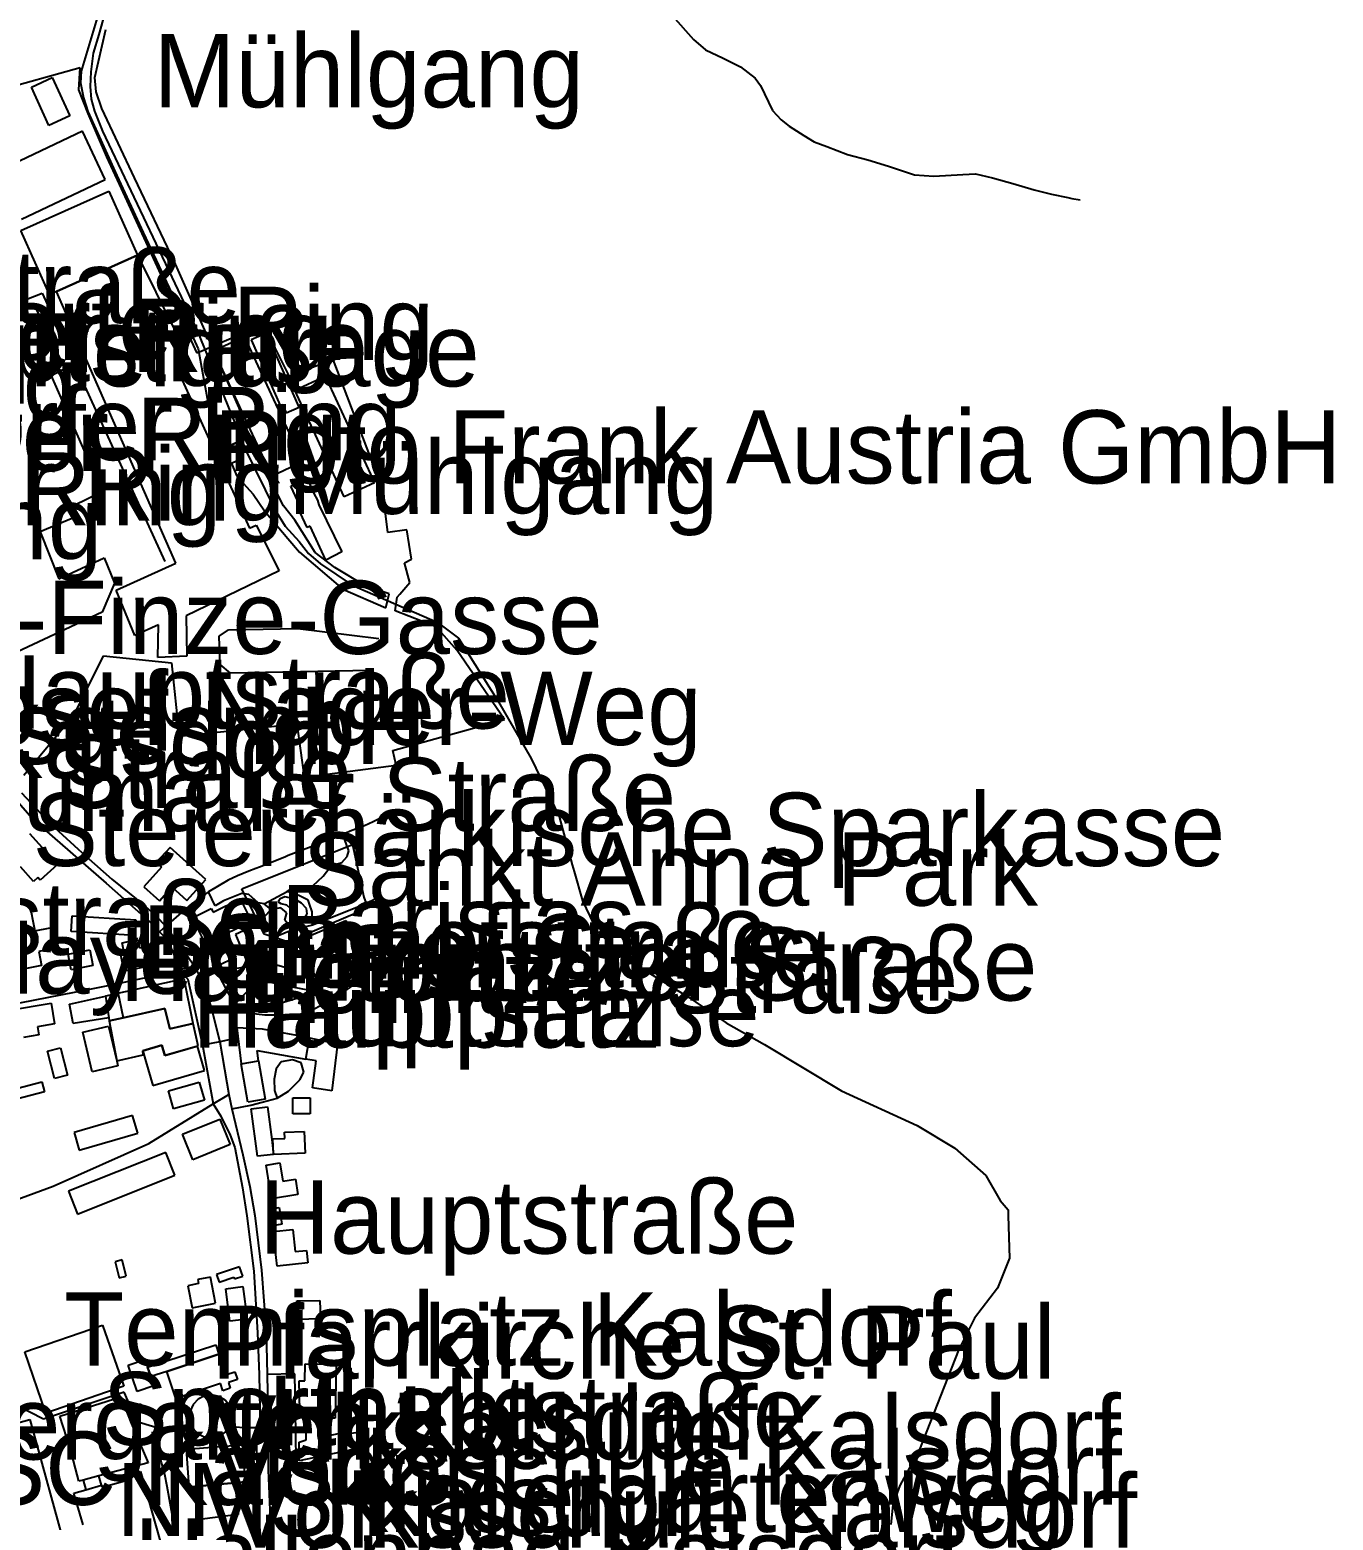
# Model space of a CAD drawing. Extents: x -3657 to 4700, y -7332 to 8131.
# Drawn here: x 2884 to 3656, y -3480 to -2597 of the extents above; entities that cross this region are included whole.
import ezdxf

# ---------------------------------------------------------------- set-up
doc = ezdxf.new("R2010")
doc.units = 0
for name, color, linetype in [('OSM_BUILDING_APARTMENTS', 9, 'CONTINUOUS'), ('OSM_BUILDING_CHURCH', 9, 'CONTINUOUS'), ('OSM_BUILDING_DETACHED', 9, 'CONTINUOUS'), ('OSM_BUILDING_INDUSTRIAL', 9, 'CONTINUOUS'), ('OSM_BUILDING_RETAIL', 9, 'CONTINUOUS'), ('OSM_BUILDING_SCHOOL', 9, 'CONTINUOUS'), ('OSM_BUILDING_SEMIDETACHED_HOUSE', 9, 'CONTINUOUS'), ('OSM_BUILDING_SHED', 9, 'CONTINUOUS'), ('OSM_BUILDING_YES', 9, 'CONTINUOUS'), ('OSM_HIGHWAY_CYCLEWAY', 8, 'CONTINUOUS'), ('OSM_HIGHWAY_FOOTWAY', 8, 'CONTINUOUS'), ('OSM_HIGHWAY_PEDESTRIAN', 8, 'CONTINUOUS'), ('OSM_HIGHWAY_PRIMARY', 8, 'CONTINUOUS'), ('OSM_HIGHWAY_RESIDENTIAL', 8, 'CONTINUOUS'), ('OSM_HIGHWAY_SECONDARY', 8, 'CONTINUOUS'), ('OSM_HIGHWAY_SERVICE', 8, 'CONTINUOUS'), ('OSM_HIGHWAY_STEPS', 8, 'CONTINUOUS'), ('OSM_HIGHWAY_TERTIARY', 8, 'CONTINUOUS'), ('OSM_HIGHWAY_TRACK', 8, 'CONTINUOUS'), ('OSM_LABELS', 8, 'CONTINUOUS'), ('OSM_LANDUSE_INDUSTRIAL', 3, 'CONTINUOUS'), ('OSM_LEISURE_PARK', 3, 'CONTINUOUS'), ('OSM_LEISURE_PITCH', 3, 'CONTINUOUS'), ('OSM_LEISURE_SWIMMING_POOL', 3, 'CONTINUOUS'), ('OSM_NATURAL_WATER', 4, 'CONTINUOUS'), ('OSM_WATERWAY_CANAL', 4, 'CONTINUOUS'), ('OSM_WATERWAY_STREAM', 4, 'CONTINUOUS')]:
    doc.layers.add(name, color=color, linetype=linetype)

msp = doc.modelspace()

# ---------------------------------------------------------------- linework, layer by layer
at = {"layer": 'OSM_BUILDING_APARTMENTS'}
for p, q in [((2907.103791, -3174.376754), (2928.325114, -3169.617611)), ((2928.325114, -3169.617611), (2930.418426, -3182.36055)), ((2909.121258, -3185.796473), (2907.103791, -3174.376754)), ((2930.418426, -3182.36055), (2909.121258, -3185.796473))]:
    msp.add_line(p, q, dxfattribs=at)
at = {"layer": 'OSM_BUILDING_CHURCH'}
for p, q in [((2964.631931, -3392.018584), (2995.48552, -3381.877606)), ((2995.48552, -3381.877606), (2999.459777, -3394.120168)), ((2969.956223, -3408.119609), (2964.631931, -3392.018584)), ((2999.459777, -3394.120168), (3005.026772, -3392.285452)), ((3005.026772, -3392.285452), (3006.513326, -3396.788846)), ((2996.60802, -3399.301851), (2969.956223, -3408.119609)), ((2997.988392, -3403.482781), (2996.60802, -3399.301851)), ((3006.513326, -3396.788846), (3001.173866, -3398.556845)), ((3001.173866, -3398.556845), (3002.326704, -3402.048366)), ((3002.326704, -3402.048366), (2997.988392, -3403.482781))]:
    msp.add_line(p, q, dxfattribs=at)
at = {"layer": 'OSM_BUILDING_DETACHED'}
for p, q in [((2938.154576, -3138.016013), (2947.513801, -3136.092341)), ((2947.513801, -3136.092341), (2948.51495, -3140.962678)), ((2937.062414, -3143.320011), (2939.155725, -3142.89747)), ((2939.428766, -3154.850925), (2937.062414, -3143.320011)), ((2939.155725, -3142.89747), (2938.154576, -3138.016013)), ((2948.51495, -3140.962678), (2950.797873, -3140.49566)), ((2950.797873, -3140.49566), (2953.164225, -3152.026574)), ((2953.164225, -3152.026574), (2939.428766, -3154.850925)), ((2974.074585, -3251.368121), (2996.069523, -3242.461407)), ((2996.069523, -3242.461407), (3002.197768, -3257.628395)), ((2980.210414, -3266.535109), (2974.074585, -3251.368121)), ((3002.197768, -3257.628395), (2980.210414, -3266.535109)), ((3027.780156, -3309.167244), (3039.316122, -3307.832905)), ((3030.146508, -3329.693827), (3027.780156, -3309.167244)), ((3039.316122, -3307.832905), (3040.840599, -3321.042862)), ((3040.840599, -3321.042862), (3047.461833, -3320.275617)), ((3047.461833, -3320.275617), (3048.311293, -3327.592243)), ((3048.311293, -3327.592243), (3030.146508, -3329.693827)), ((2990.616295, -3336.154253), (2983.054587, -3337.633145)), ((2983.054587, -3337.633145), (2983.51724, -3340.001597)), ((2993.627327, -3351.55475), (2990.616295, -3336.154253)), ((2983.51724, -3340.001597), (2977.10837, -3341.24698)), ((2977.10837, -3341.24698), (2979.656749, -3354.290145)), ((2999.626635, -3343.059457), (3009.83532, -3341.725118)), ((3002.144677, -3362.351777), (2999.626635, -3343.059457)), ((3009.83532, -3341.725118), (3012.360946, -3361.006319)), ((2979.656749, -3354.290145), (2993.627327, -3351.55475)), ((3041.682474, -3350.298247), (3055.410349, -3349.920184)), ((3041.985852, -3361.306545), (3041.682474, -3350.298247)), ((3055.410349, -3349.920184), (3055.706143, -3360.928482)), ((3012.360946, -3361.006319), (3002.144677, -3362.351777)), ((3055.706143, -3360.928482), (3041.985852, -3361.306545))]:
    msp.add_line(p, q, dxfattribs=at)
at = {"layer": 'OSM_BUILDING_INDUSTRIAL'}
for p, q in [((2908.10494, -3131.344317), (2908.681359, -3121.937226)), ((2908.681359, -3121.937226), (2946.292703, -3124.250081)), ((2946.292703, -3124.250081), (2945.716284, -3133.657172)), ((2945.716284, -3133.657172), (2908.10494, -3131.344317))]:
    msp.add_line(p, q, dxfattribs=at)
at = {"layer": 'OSM_BUILDING_RETAIL'}
for p, q in [((3023.50252, -3269.815359), (3031.746829, -3268.49214)), ((3031.746829, -3268.49214), (3033.483671, -3279.311406)), ((3026.695578, -3289.730371), (3023.50252, -3269.815359)), ((3033.483671, -3279.311406), (3040.946781, -3278.12162)), ((3040.946781, -3278.12162), (3042.410582, -3287.206246)), ((3025.724767, -3295.823853), (3031.223502, -3294.867576)), ((3042.410582, -3287.206246), (3026.695578, -3289.730371)), ((3031.223502, -3294.867576), (3032.960343, -3304.841761)), ((3027.461609, -3305.798038), (3025.724767, -3295.823853)), ((3032.960343, -3304.841761), (3027.461609, -3305.798038))]:
    msp.add_line(p, q, dxfattribs=at)
at = {"layer": 'OSM_BUILDING_SCHOOL'}
for p, q in [((2976.39543, -3438.064403), (3009.372668, -3435.50692)), ((3009.372668, -3435.50692), (3011.071588, -3457.490157)), ((2978.018505, -3460.525778), (2976.39543, -3438.064403)), ((2939.132972, -3454.232145), (2949.068616, -3451.385555)), ((2939.876249, -3456.822987), (2939.132972, -3454.232145)), ((2949.068616, -3451.385555), (2968.780631, -3520.437604)), ((2909.674924, -3464.20633), (2916.789148, -3462.160343)), ((2916.789148, -3462.160343), (2926.05736, -3459.547263)), ((2926.05736, -3459.547263), (2926.383492, -3460.670331)), ((2926.383492, -3460.670331), (2939.876249, -3456.822987)), ((2981.287408, -3460.347866), (2978.018505, -3460.525778)), ((3005.072279, -3458.190685), (2981.287408, -3460.347866)), ((2981.287408, -3460.347866), (3005.072279, -3458.190685)), ((2982.637442, -3480.029368), (2981.287408, -3460.347866)), ((3011.071588, -3457.490157), (3005.072279, -3458.190685)), ((3005.072279, -3458.190685), (3007.066992, -3476.826954)), ((2915.067476, -3483.087229), (2909.674924, -3464.20633)), ((3007.066992, -3476.826954), (2982.637442, -3480.029368))]:
    msp.add_line(p, q, dxfattribs=at)
at = {"layer": 'OSM_BUILDING_SEMIDETACHED_HOUSE'}
for p, q in [((2871.57059, -3177.96835), (2896.121491, -3173.754062)), ((2896.121491, -3173.754062), (2898.229971, -3186.018863)), ((2898.229971, -3186.018863), (2888.013702, -3187.775742)), ((2888.013702, -3187.775742), (2888.825239, -3192.501527)), ((2888.825239, -3192.501527), (2879.754224, -3194.069375))]:
    msp.add_line(p, q, dxfattribs=at)
at = {"layer": 'OSM_BUILDING_SHED'}
for p, q in [((2906.178487, -3144.698828), (2919.01898, -3142.130225)), ((2908.044264, -3154.016963), (2906.178487, -3144.698828)), ((2919.01898, -3142.130225), (2920.877173, -3151.44836)), ((2920.877173, -3151.44836), (2908.044264, -3154.016963)), ((3007.848192, -3329.994054), (2994.241668, -3334.664241)), ((3009.744307, -3335.520441), (3007.848192, -3329.994054)), ((2994.241668, -3334.664241), (2995.766145, -3339.112038)), ((2995.766145, -3339.112038), (3004.465522, -3336.120894)), ((3004.465522, -3336.120894), (3004.83716, -3337.199485)), ((3004.83716, -3337.199485), (3009.744307, -3335.520441))]:
    msp.add_line(p, q, dxfattribs=at)
at = {"layer": 'OSM_BUILDING_YES'}
for p, q in [((2884.433836, -2630.811474), (2896.8496, -2625.073816)), ((2894.870055, -2653.406283), (2884.433836, -2630.811474)), ((2896.8496, -2625.073816), (2907.285818, -2647.657506)), ((2907.285818, -2647.657506), (2894.870055, -2653.406283)), ((2914.65033, -2656.742131), (2865.116213, -2680.248739)), ((2928.234101, -2685.385944), (2914.65033, -2656.742131)), ((2878.692399, -2708.892552), (2928.234101, -2685.385944)), ((2878.161487, -2715.775518), (2930.410841, -2692.368986)), ((2930.410841, -2692.368986), (2947.377281, -2730.297575)), ((2895.135511, -2753.692988), (2878.161487, -2715.775518)), ((2899.291796, -2751.836033), (2947.377281, -2730.297575)), ((2947.377281, -2730.297575), (2899.291796, -2751.836033)), ((2947.377281, -2730.297575), (2980.149739, -2796.569752)), ((2899.291796, -2751.836033), (2895.135511, -2753.692988)), ((2970.130665, -2912.901884), (2899.291796, -2751.836033)), ((2810.561183, -2794.41257), (2886.056911, -2760.053338)), ((2886.056911, -2760.053338), (2904.305125, -2797.637223)), ((2997.336128, -2784.716372), (3009.084459, -2779.245582)), ((3009.084459, -2779.245582), (3010.662027, -2782.648147)), ((3010.662027, -2782.648147), (3012.118243, -2781.969858)), ((3012.118243, -2781.969858), (3045.072728, -2852.901101)), ((3023.790729, -2776.487948), (3014.69696, -2780.502085)), ((3014.69696, -2780.502085), (3031.898519, -2819.498145)), ((3043.146275, -2820.354346), (3023.790729, -2776.487948)), ((2994.120317, -2790.342836), (2998.913696, -2788.107818)), ((3015.508498, -2836.377535), (2994.120317, -2790.342836)), ((2998.913696, -2788.107818), (2997.336128, -2784.716372)), ((2904.305125, -2797.637223), (2896.075984, -2801.929347)), ((2980.149739, -2796.569752), (2971.920598, -2800.139109)), ((2971.920598, -2800.139109), (3013.77924, -2892.141791)), ((2896.075984, -2801.929347), (2926.48209, -2870.658931)), ((3040.529636, -2810.324564), (3058.482056, -2802.018303)), ((3058.482056, -2802.018303), (3087.750492, -2865.310455)), ((3069.798072, -2873.616716), (3040.529636, -2810.324564)), ((3031.898519, -2819.498145), (3033.218215, -2818.919932)), ((3033.218215, -2818.919932), (3035.364617, -2823.79027)), ((3035.364617, -2823.79027), (3043.146275, -2820.354346)), ((2996.04677, -2845.751268), (3014.42392, -2837.344931)), ((3017.116403, -2843.238262), (3007.051823, -2847.841732)), ((3014.42392, -2837.344931), (3017.116403, -2843.238262)), ((3018.686387, -2843.227143), (3015.508498, -2836.377535)), ((3027.074801, -2861.274079), (3018.686387, -2843.227143)), ((3000.33199, -2855.136119), (2996.04677, -2845.751268)), ((3008.64456, -2851.333253), (3003.100319, -2853.868497)), ((3007.051823, -2847.841732), (3008.64456, -2851.333253)), ((3045.072728, -2852.901101), (3027.074801, -2861.274079)), ((3003.100319, -2853.868497), (3000.33199, -2855.136119)), ((2926.48209, -2870.658931), (2909.31087, -2878.898475)), ((3038.20879, -2867.211888), (3047.86381, -2862.719613)), ((3045.118235, -2882.112009), (3038.20879, -2867.211888)), ((3047.86381, -2862.719613), (3051.921497, -2871.693044)), ((3087.750492, -2865.310455), (3069.798072, -2873.616716)), ((2909.31087, -2878.898475), (2911.813742, -2884.980838)), ((3051.921497, -2871.693044), (3053.938963, -2875.607105)), ((3053.938963, -2875.607105), (3054.697409, -2878.375859)), ((3054.697409, -2878.375859), (3068.440453, -2906.18571)), ((2911.813742, -2884.980838), (2889.629192, -2894.287853)), ((3043.639265, -2882.801417), (3045.118235, -2882.112009)), ((3047.841056, -2891.863804), (3043.639265, -2882.801417)), ((2889.629192, -2894.287853), (2900.725259, -2922.208899)), ((3013.77924, -2892.141791), (3017.715576, -2890.351553)), ((3017.715576, -2890.351553), (3031.314515, -2917.549832)), ((3049.593067, -2891.052081), (3047.841056, -2891.863804)), ((3058.876448, -2911.056048), (3049.593067, -2891.052081)), ((3068.440453, -2906.18571), (3058.876448, -2911.056048)), ((2900.725259, -2922.208899), (2927.559084, -2909.677231)), ((2927.559084, -2909.677231), (2933.641822, -2924.710785)), ((2934.711231, -2929.002909), (2970.130665, -2912.901884)), ((3031.314515, -2917.549832), (2976.213403, -2944.036463)), ((2933.641822, -2924.710785), (2926.48209, -2941.890401)), ((2945.807298, -2955.856484), (2934.711231, -2929.002909)), ((2926.48209, -2941.890401), (2855.643221, -2975.182162)), ((2959.755122, -2949.407178), (2945.807298, -2955.856484)), ((2959.398652, -2968.743976), (2959.755122, -2949.407178)), ((2976.213403, -2944.036463), (2976.569873, -2968.021209)), ((2976.569873, -2968.021209), (2959.398652, -2968.743976)), ((2883.303752, -3073.089295), (2899.989567, -3091.581011)), ((2966.596306, -3081.373317), (2958.473348, -3090.402345)), ((2987.794876, -3100.432128), (2966.596306, -3081.373317)), ((2899.989567, -3091.581011), (2889.712621, -3100.865788)), ((2958.473348, -3090.402345), (2961.499548, -3093.126621)), ((2885.71561, -3101.655272), (2877.911199, -3093.004306)), ((2888.309496, -3099.309059), (2885.71561, -3101.655272)), ((2889.712621, -3100.865788), (2888.309496, -3099.309059)), ((2961.499548, -3093.126621), (2951.04816, -3104.75761)), ((2976.592626, -3112.908198), (2987.794876, -3100.432128)), ((2951.04816, -3104.75761), (2960.286034, -3113.052752)), ((2960.286034, -3113.052752), (2967.650546, -3104.857686)), ((2967.650546, -3104.857686), (2976.592626, -3112.908198)), ((2883.174816, -3113.875594), (2886.474056, -3130.84394)), ((2979.990465, -3123.204849), (2991.063779, -3117.711819)), ((2991.063779, -3117.711819), (2992.133188, -3119.869001)), ((2992.133188, -3119.869001), (3008.250168, -3111.874086)), ((3008.250168, -3111.874086), (3014.871403, -3125.239716)), ((2994.294759, -3152.071051), (2979.990465, -3123.204849)), ((3014.871403, -3125.239716), (2999.00471, -3133.112317)), ((3042.835312, -3136.592718), (3070.821974, -3124.739339)), ((3070.821974, -3124.739339), (3073.673732, -3131.488871)), ((2886.474056, -3130.84394), (2895.666424, -3129.053702)), ((2895.666424, -3129.053702), (2898.063113, -3141.418578)), ((2999.00471, -3133.112317), (3005.61836, -3146.455708)), ((3068.872768, -3136.32585), (3046.695803, -3145.710702)), ((3073.673732, -3131.488871), (3067.864034, -3133.946278)), ((3067.864034, -3133.946278), (3068.872768, -3136.32585)), ((2898.063113, -3141.418578), (2888.878331, -3143.208816)), ((2888.878331, -3143.208816), (2890.486236, -3151.515077)), ((3026.339108, -3150.325291), (3029.388062, -3138.927811)), ((3029.388062, -3138.927811), (3041.257744, -3142.107986)), ((3041.257744, -3142.107986), (3038.20879, -3153.505466)), ((3046.695803, -3145.710702), (3042.835312, -3136.592718)), ((2890.486236, -3151.515077), (2881.63517, -3153.238598)), ((3005.61836, -3146.455708), (2994.294759, -3152.071051)), ((3038.20879, -3153.505466), (3026.339108, -3150.325291)), ((2974.946798, -3159.287602), (2928.325114, -3169.617611)), ((2980.384857, -3185.785353), (2974.946798, -3159.287602)), ((2928.325114, -3169.617611), (2930.418426, -3182.36055)), ((2938.753749, -3182.382788), (2963.608028, -3176.923118)), ((2963.608028, -3176.923118), (2966.46737, -3188.909931)), ((2914.915786, -3191.033754), (2930.160554, -3187.39768)), ((2930.160554, -3187.39768), (2935.014609, -3207.902024)), ((2930.418426, -3182.36055), (2930.448763, -3184.206385)), ((2930.448763, -3184.206385), (2938.753749, -3182.382788)), ((2966.46737, -3188.909931), (2980.384857, -3185.785353)), ((3021.431962, -3189.065604), (3006.17961, -3188.365076)), ((3006.17961, -3188.365076), (3008.690067, -3209.792338)), ((3049.251766, -3194.302885), (3021.431962, -3189.065604)), ((2920.49795, -3214.495883), (2914.915786, -3191.033754)), ((3047.075026, -3206.934628), (3049.251766, -3194.302885)), ((3047.075026, -3206.934628), (3049.251766, -3194.302885)), ((3049.251766, -3194.302885), (3065.945166, -3197.927839)), ((3065.945166, -3197.927839), (3062.463898, -3225.815527)), ((2894.02818, -3202.219963), (2901.62781, -3200.251813)), ((2898.237556, -3218.454423), (2894.02818, -3202.219963)), ((2901.62781, -3200.251813), (2905.837186, -3216.486272)), ((2961.787758, -3198.661726), (2950.456572, -3201.953096)), ((2950.456572, -3201.953096), (2952.299597, -3208.313445)), ((2963.570106, -3204.766327), (2961.787758, -3198.661726)), ((2982.87256, -3199.317776), (2963.570106, -3204.766327)), ((2987.059183, -3213.761997), (2982.87256, -3199.317776)), ((3018.936674, -3207.957622), (3018.329917, -3201.85302)), ((3018.329917, -3201.85302), (3047.075026, -3206.934628)), ((3053.172933, -3207.957622), (3047.075026, -3206.934628)), ((2935.750302, -3210.859809), (2920.49795, -3214.495883)), ((2935.014609, -3207.902024), (2935.750302, -3210.859809)), ((2952.299597, -3208.313445), (2956.448297, -3222.635352)), ((2956.448297, -3222.635352), (2987.059183, -3213.761997)), ((3008.690067, -3209.792338), (3018.936674, -3207.957622)), ((3008.690067, -3209.792338), (3018.967012, -3207.99098)), ((3012.626402, -3232.376028), (3008.690067, -3209.792338)), ((3018.967012, -3207.99098), (3022.903347, -3230.585789)), ((3050.996192, -3223.936333), (3053.172933, -3207.957622)), ((2865.685048, -3226.860759), (2890.637926, -3220.289139)), ((2890.637926, -3220.289139), (2892.230663, -3226.315904)), ((2905.837186, -3216.486272), (2898.237556, -3218.454423)), ((2965.708924, -3225.682093), (2983.972307, -3220.48929)), ((2983.972307, -3220.48929), (2987.028845, -3231.241839)), ((3062.463898, -3225.815527), (3050.996192, -3223.936333)), ((2892.230663, -3226.315904), (2867.2702, -3232.898644)), ((2968.757878, -3236.434642), (2965.708924, -3225.682093)), ((2987.028845, -3231.241839), (2968.757878, -3236.434642)), ((3022.903347, -3230.585789), (3012.626402, -3232.376028)), ((3039.452642, -3229.963098), (3049.61582, -3229.963098)), ((3039.452642, -3239.403547), (3039.452642, -3229.963098)), ((3049.61582, -3229.963098), (3049.61582, -3239.403547)), ((2944.411757, -3240.248628), (2909.72043, -3250.322889)), ((2947.491048, -3250.867744), (2944.411757, -3240.248628)), ((3014.719714, -3236.445762), (3024.405071, -3235.16702)), ((3018.398177, -3264.500242), (3014.719714, -3236.445762)), ((3024.405071, -3235.16702), (3026.938281, -3254.526057)), ((3049.61582, -3239.403547), (3039.452642, -3239.403547)), ((2909.72043, -3250.322889), (2912.807306, -3260.942004)), ((2912.807306, -3260.942004), (2947.491048, -3250.867744)), ((3034.469651, -3250.267291), (3046.119384, -3249.778034)), ((3034.628925, -3253.936724), (3034.469651, -3250.267291)), ((3046.119384, -3249.778034), (3046.65788, -3262.587689)), ((3026.938281, -3254.526057), (3027.977352, -3263.366054)), ((3027.598129, -3254.23695), (3034.628925, -3253.936724)), ((3027.977352, -3263.366054), (3027.598129, -3254.23695)), ((2964.025174, -3262.276343), (2906.35293, -3285.271454)), ((2969.402557, -3275.786527), (2964.025174, -3262.276343)), ((3027.977352, -3263.366054), (3018.398177, -3264.500242)), ((3046.65788, -3262.587689), (3027.977352, -3263.366054)), ((2911.730313, -3298.781638), (2969.402557, -3275.786527)), ((2906.35293, -3285.271454), (2911.730313, -3298.781638)), ((2953.30833, -3389.627893), (2993.680418, -3376.373458)), ((2995.48552, -3381.877606), (2964.631931, -3392.018584)), ((2993.680418, -3376.373458), (2995.48552, -3381.877606)), ((2941.779949, -3388.438107), (2951.69284, -3384.979945)), ((2947.18767, -3403.960919), (2941.779949, -3388.438107)), ((2951.69284, -3384.979945), (2953.30833, -3389.627893)), ((2953.30833, -3389.627893), (2955.189276, -3395.109803)), ((2955.189276, -3395.109803), (2953.30833, -3389.627893)), ((2964.631931, -3392.018584), (2955.189276, -3395.109803)), ((3046.58962, -3397.722883), (3046.748894, -3387.548548)), ((3046.748894, -3387.548548), (3065.042615, -3387.837654)), ((3065.042615, -3387.837654), (3064.54204, -3419.861793)), ((2957.070223, -3400.513876), (2947.18767, -3403.960919)), ((2955.189276, -3395.109803), (2957.070223, -3400.513876)), ((3043.502744, -3415.391757), (3043.222119, -3397.667286)), ((3043.222119, -3397.667286), (3046.58962, -3397.722883)), ((2901.339601, -3418.605291), (2937.441637, -3407.207811)), ((2937.441637, -3407.207811), (2943.622973, -3422.663905)), ((2907.33891, -3437.630743), (2901.339601, -3418.605291)), ((3047.393573, -3415.491833), (3043.502744, -3415.391757)), ((3047.355651, -3422.163528), (3047.393573, -3415.491833)), ((2943.622973, -3422.663905), (2953.710306, -3446.203871)), ((3047.310144, -3432.549134), (3047.332897, -3427.500885)), ((3047.332897, -3427.500885), (3047.355651, -3422.163528)), ((3058.2166, -3425.110194), (3058.13317, -3430.636582)), ((3058.13317, -3430.636582), (3071.982397, -3427.701036)), ((3058.300029, -3419.761718), (3058.2166, -3425.110194)), ((3064.54204, -3419.861793), (3058.300029, -3419.761718)), ((3071.982397, -3427.701036), (3072.5664, -3428.879702)), ((3072.5664, -3428.879702), (3081.993886, -3427.478646)), ((3081.993886, -3427.478646), (3083.654883, -3436.474315)), ((3043.115937, -3445.114161), (3043.199366, -3433.894593)), ((3083.654883, -3436.474315), (3043.115937, -3445.114161)), ((3043.199366, -3433.894593), (3047.310144, -3432.549134)), ((2912.61011, -3457.167691), (2907.33891, -3437.630743)), ((2924.472208, -3453.931919), (2915.21158, -3456.545)), ((2924.472208, -3453.931919), (2915.21158, -3456.545)), ((2953.710306, -3446.203871), (2924.472208, -3453.931919)), ((2926.05736, -3459.547263), (2924.472208, -3453.931919)), ((2915.21158, -3456.545), (2912.61011, -3457.167691)), ((2915.21158, -3456.545), (2916.789148, -3462.160343)), ((2916.789148, -3462.160343), (2926.05736, -3459.547263))]:
    msp.add_line(p, q, dxfattribs=at)
at = {"layer": 'OSM_HIGHWAY_CYCLEWAY'}
for p, q in [((2867.672177, -3044.312048), (2886.125171, -3065.416845)), ((2886.125171, -3065.416845), (2928.711922, -3102.611548)), ((2928.711922, -3102.611548), (2956.137334, -3126.874281)), ((2956.137334, -3126.874281), (2960.41497, -3131.377676)), ((2960.41497, -3131.377676), (2965.018738, -3136.236894)), ((2965.018738, -3136.236894), (2969.705935, -3146.84489)), ((2969.705935, -3146.84489), (2969.076425, -3149.991706))]:
    msp.add_line(p, q, dxfattribs=at)
at = {"layer": 'OSM_HIGHWAY_FOOTWAY'}
for p, q in [((3072.619492, -3083.363706), (3068.948612, -3073.745345)), ((3071.595589, -3086.721793), (3072.619492, -3083.363706)), ((3061.326229, -3093.337891), (3065.194304, -3091.4031)), ((3065.194304, -3091.4031), (3068.341855, -3090.380106)), ((3068.341855, -3090.380106), (3071.595589, -3086.721793)), ((3051.254064, -3104.123799), (3057.359555, -3098.530694)), ((3057.359555, -3098.530694), (3061.326229, -3093.337891)), ((2993.278441, -3116.132851), (2989.372444, -3107.804351)), ((3022.372435, -3114.809632), (3036.10031, -3107.581961)), ((3036.10031, -3107.581961), (3038.239128, -3106.058591)), ((3043.017339, -3109.928174), (3036.10031, -3107.581961)), ((3038.239128, -3106.058591), (3045.459536, -3106.358817)), ((3048.409891, -3112.774764), (3043.017339, -3109.928174)), ((3045.459536, -3106.358817), (3051.254064, -3104.123799)), ((2998.261432, -3113.074991), (2993.278441, -3116.132851)), ((3026.536304, -3118.267794), (3017.867265, -3127.263463)), ((3022.372435, -3114.809632), (3018.784985, -3114.331493)), ((3026.536304, -3118.267794), (3022.372435, -3114.809632)), ((3032.232235, -3117.25592), (3026.536304, -3118.267794)), ((3035.796932, -3120.10251), (3032.232235, -3117.25592)), ((3049.206259, -3114.998663), (3048.409891, -3112.774764)), ((3050.852088, -3119.591013), (3049.206259, -3114.998663)), ((3080.24946, -3115.9327), (3050.965854, -3127.574809)), ((3091.125577, -3110.739897), (3080.24946, -3115.9327)), ((2970.176172, -3122.826786), (2964.169279, -3128.041828)), ((3034.674431, -3124.583666), (3035.796932, -3120.10251)), ((3039.338875, -3130.310204), (3034.674431, -3124.583666)), ((3050.965854, -3127.574809), (3039.338875, -3130.310204)), ((3050.965854, -3127.574809), (3050.852088, -3119.591013)), ((2964.169279, -3128.041828), (2960.41497, -3131.377676)), ((3005.352904, -3132.956644), (3013.210406, -3151.993215)), ((3039.338875, -3130.310204), (3028.675123, -3134.646806)), ((3039.338875, -3130.310204), (3045.323015, -3145.96645)), ((2969.076425, -3149.991706), (2970.805682, -3154.472862)), ((3013.210406, -3151.993215), (2994.446448, -3155.206748)), ((3024.094108, -3150.12514), (3013.210406, -3151.993215)), ((3024.094108, -3150.12514), (3021.507807, -3160.399552)), ((3045.323015, -3145.96645), (3055.622714, -3162.078595)), ((2934.650555, -3162.434419), (2938.753749, -3182.382788)), ((2970.805682, -3154.472862), (2972.497017, -3158.764986)), ((2972.497017, -3158.764986), (2975.727998, -3158.120056)), ((2975.727998, -3158.120056), (2977.252474, -3159.454395)), ((2977.252474, -3159.454395), (2985.8305, -3198.617248)), ((3004.7689, -3174.543546), (2994.446448, -3155.206748)), ((3021.507807, -3160.399552), (3013.316588, -3165.748027)), ((3021.507807, -3160.399552), (3030.40438, -3162.234268)), ((3036.047219, -3163.624204), (3030.40438, -3162.234268)), ((3055.622714, -3162.078595), (3055.653052, -3165.180933)), ((3041.758318, -3170.940831), (3031.830258, -3173.887496)), ((3053.878288, -3166.848857), (3041.758318, -3170.940831)), ((3055.653052, -3165.180933), (3053.878288, -3166.848857)), ((3004.7689, -3174.543546), (3004.677887, -3178.546564)), ((3004.677887, -3178.546564), (3004.973681, -3185.340574)), ((3031.830258, -3173.887496), (3004.7689, -3174.543546)), ((3004.973681, -3185.340574), (3003.752582, -3190.222031)), ((2996.061939, -3196.60462), (2985.8305, -3198.617248)), ((3004.215235, -3194.803262), (2996.061939, -3196.60462)), ((3003.752582, -3190.222031), (3004.215235, -3194.803262)), ((2985.8305, -3198.617248), (2992.17111, -3233.376782)), ((2992.17111, -3233.376782), (2996.736956, -3240.804603)), ((2996.736956, -3240.804603), (3002.228106, -3251.990813)), ((3002.228106, -3251.990813), (3005.079863, -3259.318558)), ((3005.079863, -3259.318558), (3009.554695, -3283.236587)), ((3009.554695, -3283.236587), (3012.194088, -3299.82687)), ((3012.194088, -3299.82687), (3016.365542, -3332.596015)), ((3016.365542, -3332.596015), (3018.50436, -3369.134668)), ((3018.50436, -3369.134668), (3019.520678, -3393.864419)), ((3019.520678, -3393.864419), (3020.028837, -3425.254747)), ((2939.451519, -3404.38346), (2891.570814, -3420.351051)), ((2947.043565, -3421.841063), (2939.451519, -3404.38346)), ((2891.570814, -3420.351051), (2875.878564, -3412.289419)), ((2961.340275, -3426.333338), (2947.043565, -3421.841063)), ((3020.028837, -3425.254747), (3017.890018, -3435.796026)), ((3017.890018, -3435.796026), (3018.50436, -3471.723107)), ((2963.479093, -3453.198032), (2961.545055, -3445.970362)), ((2964.897387, -3460.325627), (2963.479093, -3453.198032)), ((2968.765462, -3482.108713), (2964.897387, -3460.325627)), ((3018.50436, -3471.723107), (3020.643178, -3494.729337))]:
    msp.add_line(p, q, dxfattribs=at)
at = {"layer": 'OSM_HIGHWAY_PEDESTRIAN'}
for p, q in [((2963.608028, -3176.923118), (2938.753749, -3182.382788)), ((2966.46737, -3188.909931), (2963.608028, -3176.923118)), ((2938.753749, -3182.382788), (2930.448763, -3184.206385)), ((2930.448763, -3184.206385), (2935.014609, -3207.902024)), ((2980.384857, -3185.785353), (2966.46737, -3188.909931)), ((2983.335212, -3199.062027), (2980.384857, -3185.785353)), ((2935.014609, -3207.902024), (2950.782704, -3204.377145)), ((2950.456572, -3201.953096), (2961.787758, -3198.661726)), ((2950.782704, -3204.377145), (2950.456572, -3201.953096)), ((2961.787758, -3198.661726), (2963.570106, -3204.766327)), ((2963.570106, -3204.766327), (2983.335212, -3199.062027))]:
    msp.add_line(p, q, dxfattribs=at)
at = {"layer": 'OSM_HIGHWAY_PRIMARY'}
for p, q in [((2878.654477, -3048.993354), (2895.939464, -3067.585146)), ((2895.939464, -3067.585146), (2916.720888, -3086.56612)), ((2916.720888, -3086.56612), (2932.147683, -3100.15414)), ((2932.147683, -3100.15414), (2951.662502, -3116.021656)), ((2951.662502, -3116.021656), (2958.185139, -3121.937226)), ((2958.185139, -3121.937226), (2964.169279, -3128.041828)), ((2964.169279, -3128.041828), (2974.795109, -3142.730678)), ((2974.795109, -3142.730678), (2981.090212, -3151.904259)), ((2981.090212, -3151.904259), (2985.079639, -3159.799099)), ((2985.079639, -3159.799099), (2987.408068, -3164.391449)), ((2987.408068, -3164.391449), (2991.382326, -3177.879394)), ((2991.382326, -3177.879394), (2996.061939, -3196.60462)), ((2996.061939, -3196.60462), (2997.487817, -3204.777447)), ((2997.487817, -3204.777447), (3000.294068, -3220.911831)), ((3000.294068, -3220.911831), (3001.477244, -3227.972708)), ((3001.477244, -3227.972708), (3003.305099, -3236.412403)), ((3003.305099, -3236.412403), (3009.751891, -3263.677399)), ((3009.751891, -3263.677399), (3013.923345, -3282.524939)), ((3013.923345, -3282.524939), (3016.820609, -3299.537763)), ((3016.820609, -3299.537763), (3020.741776, -3332.084518)), ((3020.741776, -3332.084518), (3023.585949, -3368.42302)), ((3023.585949, -3368.42302), (3024.094108, -3393.864419)), ((3024.094108, -3393.864419), (3024.723618, -3425.254747)), ((3024.723618, -3425.254747), (3024.769125, -3435.862743)), ((3024.769125, -3435.862743), (3024.837385, -3450.651669)), ((3024.837385, -3450.651669), (3025.724767, -3474.369546)), ((3025.724767, -3474.369546), (3027.15823, -3494.073287))]:
    msp.add_line(p, q, dxfattribs=at)
at = {"layer": 'OSM_HIGHWAY_RESIDENTIAL'}
for p, q in [((3095.881035, -3061.791891), (3086.893448, -3066.317524)), ((3068.948612, -3073.745345), (3055.706143, -3078.704639)), ((3070.81439, -3073.044817), (3068.948612, -3073.745345)), ((3073.385522, -3071.710478), (3070.81439, -3073.044817)), ((3081.751183, -3068.585901), (3073.385522, -3071.710478)), ((3086.893448, -3066.317524), (3081.751183, -3068.585901)), ((3053.499065, -3079.872186), (3036.699483, -3086.210296)), ((3055.706143, -3078.704639), (3053.499065, -3079.872186)), ((3034.659263, -3087.122095), (3019.717874, -3093.093262)), ((3036.699483, -3086.210296), (3034.659263, -3087.122095)), ((3001.090437, -3100.910266), (2989.372444, -3107.804351)), ((3006.498157, -3098.319424), (3001.090437, -3100.910266)), ((3013.293835, -3095.584029), (3006.498157, -3098.319424)), ((3017.457704, -3093.982822), (3013.293835, -3095.584029)), ((3019.717874, -3093.093262), (3017.457704, -3093.982822))]:
    msp.add_line(p, q, dxfattribs=at)
at = {"layer": 'OSM_HIGHWAY_SECONDARY'}
for p, q in [((3064.981939, -3170.162466), (3082.71441, -3158.0311)), ((3058.656498, -3173.542792), (3064.981939, -3170.162466)), ((2991.382326, -3177.879394), (2995.781314, -3176.934237)), ((2995.781314, -3176.934237), (3004.677887, -3178.546564)), ((3004.677887, -3178.546564), (3022.774412, -3180.648148)), ((3022.774412, -3180.648148), (3028.053197, -3180.714865)), ((3037.321408, -3180.82606), (3047.166039, -3179.691871)), ((3047.166039, -3179.691871), (3056.199133, -3174.854892)), ((3056.199133, -3174.854892), (3058.656498, -3173.542792)), ((3028.053197, -3180.714865), (3037.321408, -3180.82606))]:
    msp.add_line(p, q, dxfattribs=at)
at = {"layer": 'OSM_HIGHWAY_SERVICE'}
for p, q in [((2829.848468, -2776.810413), (2890.804784, -2752.792309)), ((2890.804784, -2752.792309), (2963.577691, -2911.934488)), ((2995.637209, -2956.279025), (3001.333139, -2952.420561)), ((2996.243966, -2972.969383), (2995.637209, -2956.279025)), ((3001.333139, -2952.420561), (3042.425751, -2951.597718)), ((3042.425751, -2951.597718), (3090.321625, -2957.624483)), ((3002.349457, -2978.062111), (2996.243966, -2972.969383)), ((3085.285542, -2976.472023), (3002.349457, -2978.062111)), ((3029.516998, -3212.716764), (3028.394497, -3218.876963)), ((3032.505276, -3208.602552), (3029.516998, -3212.716764)), ((3039.225108, -3207.290452), (3032.505276, -3208.602552)), ((3044.268775, -3209.158527), (3039.225108, -3207.290452)), ((3043.525498, -3219.255026), (3045.952526, -3214.584839)), ((3045.952526, -3214.584839), (3044.268775, -3209.158527)), ((3028.394497, -3218.876963), (3028.576525, -3225.604256)), ((3036.798081, -3225.982319), (3043.525498, -3219.255026)), ((2954.097114, -3257.027943), (2992.17111, -3233.376782)), ((2992.17111, -3233.376782), (3001.477244, -3227.972708)), ((3014.568024, -3234.199624), (3021.295442, -3232.520581)), ((3021.295442, -3232.520581), (3030.070663, -3230.096532)), ((3028.576525, -3225.604256), (3030.070663, -3230.096532)), ((3030.070663, -3230.096532), (3036.798081, -3225.982319)), ((3003.305099, -3236.412403), (3014.568024, -3234.199624)), ((2897.304667, -3282.29143), (2954.097114, -3257.027943)), ((3040.575142, -3393.452998), (3024.094108, -3393.864419)), ((3041.181899, -3428.26813), (3040.575142, -3393.452998)), ((2983.244199, -3408.497672), (2980.278675, -3411.622249)), ((2987.074352, -3406.540641), (2983.244199, -3408.497672)), ((2991.336819, -3405.973547), (2987.074352, -3406.540641)), ((2995.55378, -3406.863106), (2991.336819, -3405.973547)), ((2999.224659, -3409.098124), (2995.55378, -3406.863106)), ((3001.947481, -3412.433972), (2999.224659, -3409.098124)), ((2978.526664, -3415.54743), (2978.177779, -3419.839554)), ((2980.278675, -3411.622249), (2978.526664, -3415.54743)), ((3003.403697, -3416.481468), (3001.947481, -3412.433972)), ((3003.426451, -3420.784711), (3003.403697, -3416.481468)), ((2958.389919, -3433.761159), (2961.340275, -3426.333338)), ((2961.340275, -3426.333338), (2978.996901, -3423.342195)), ((2978.177779, -3419.839554), (2978.996901, -3423.342195)), ((2978.996901, -3423.342195), (2980.76408, -3426.477891)), ((2980.76408, -3426.477891), (2983.335212, -3428.990897)), ((2996.979658, -3429.891576), (2999.861754, -3427.734394)), ((2999.861754, -3427.734394), (3002.023325, -3424.854446)), ((3002.023325, -3424.854446), (3003.426451, -3420.784711)), ((3002.023325, -3424.854446), (3013.673058, -3425.243628)), ((3013.673058, -3425.243628), (3020.028837, -3425.254747)), ((3020.028837, -3425.254747), (3024.723618, -3425.254747)), ((3024.723618, -3425.254747), (3041.181899, -3428.26813)), ((3041.181899, -3428.26813), (3047.332897, -3427.500885)), ((2961.545055, -3445.970362), (2958.389919, -3433.761159)), ((2983.335212, -3428.990897), (2986.505517, -3430.692179)), ((2986.505517, -3430.692179), (2990.024707, -3431.426066)), ((2990.024707, -3431.426066), (2993.612158, -3431.159198)), ((2993.612158, -3431.159198), (2996.979658, -3429.891576)), ((3041.288082, -3446.070438), (3041.181899, -3428.26813))]:
    msp.add_line(p, q, dxfattribs=at)
at = {"layer": 'OSM_HIGHWAY_STEPS'}
for p, q in [((2989.372444, -3107.804351), (2979.383708, -3114.831871)), ((3009.145135, -3108.805106), (2998.261432, -3113.074991)), ((3013.21799, -3109.416678), (3009.145135, -3108.805106)), ((3018.784985, -3114.331493), (3013.21799, -3109.416678)), ((2979.383708, -3114.831871), (2970.176172, -3122.826786)), ((3017.867265, -3127.263463), (3005.352904, -3132.956644)), ((3028.675123, -3134.646806), (3024.094108, -3150.12514)), ((2994.446448, -3155.206748), (2985.079639, -3159.799099)), ((3013.316588, -3165.748027), (3004.7689, -3174.543546)), ((3048.379553, -3166.026015), (3036.047219, -3163.624204))]:
    msp.add_line(p, q, dxfattribs=at)
at = {"layer": 'OSM_HIGHWAY_TERTIARY'}
for p, q in [((2981.090212, -3151.904259), (2970.805682, -3154.472862)), ((2934.650555, -3162.434419), (2918.905213, -3165.714669)), ((2957.555628, -3157.608559), (2934.650555, -3162.434419)), ((2970.805682, -3154.472862), (2957.555628, -3157.608559)), ((2918.905213, -3165.714669), (2877.387872, -3173.79854))]:
    msp.add_line(p, q, dxfattribs=at)
at = {"layer": 'OSM_HIGHWAY_TRACK'}
msp.add_line((2480.803971, -3433.794518), (2897.304667, -3282.29143), dxfattribs=at)
at = {"layer": 'OSM_LANDUSE_INDUSTRIAL'}
for p, q in [((2913.429232, -2619.313919), (2823.212064, -2644.243822)), ((2912.519097, -2632.345964), (2913.429232, -2619.313919)), ((2918.010247, -2646.389884), (2912.519097, -2632.345964)), ((2929.189743, -2671.975836), (2918.010247, -2646.389884)), ((2936.69836, -2688.176937), (2929.189743, -2671.975836)), ((2982.698118, -2788.430283), (2936.69836, -2688.176937)), ((3022.084226, -2771.372981), (2982.698118, -2788.430283)), ((3037.480682, -2802.351888), (3022.084226, -2771.372981)), ((3063.237513, -2792.155313), (3037.480682, -2802.351888)), ((3090.086506, -2862.430507), (3063.237513, -2792.155313)), ((3093.499514, -2877.174954), (3090.086506, -2862.430507)), ((3095.714177, -2894.732633), (3093.499514, -2877.174954)), ((3106.916426, -2893.098067), (3095.714177, -2894.732633)), ((3109.737846, -2910.57791), (3106.916426, -2893.098067)), ((3105.581561, -2912.635016), (3109.737846, -2910.57791)), ((3108.797372, -2924.455037), (3105.581561, -2912.635016)), ((3099.984228, -2941.156515), (3101.22808, -2933.039285)), ((3101.22808, -2933.039285), (3102.77531, -2931.282405)), ((3102.77531, -2931.282405), (3108.797372, -2924.455037)), ((3124.368272, -2950.663681), (3099.984228, -2941.156515)), ((3136.799204, -2964.7076), (3124.368272, -2950.663681)), ((2909.993471, -3002.480517), (2927.26329, -2967.843297)), ((2927.26329, -2967.843297), (2967.544364, -2971.913031)), ((3164.770697, -3005.516138), (3136.799204, -2964.7076)), ((2967.544364, -2971.913031), (2972.019196, -3015.468084)), ((2879.943835, -3038.629987), (2909.993471, -3002.480517)), ((2972.019196, -3015.468084), (3041.81141, -3008.184816)), ((3041.81141, -3008.184816), (3046.187644, -3039.708578)), ((3098.611441, -3023.963377), (3164.770697, -3005.516138)), ((3100.545478, -3032.669939), (3098.611441, -3023.963377)), ((3046.187644, -3039.708578), (3100.545478, -3032.669939))]:
    msp.add_line(p, q, dxfattribs=at)
at = {"layer": 'OSM_LEISURE_PARK'}
for p, q in [((3009.145135, -3106.058591), (3074.652127, -3079.694274)), ((3074.652127, -3079.694274), (3081.462974, -3110.940048)), ((3022.372435, -3132.82321), (3009.145135, -3106.058591)), ((3083.920339, -3117.400473), (3040.499298, -3135.858831)), ((3081.462974, -3110.940048), (3083.920339, -3117.400473)), ((3040.575142, -3138.72766), (3022.372435, -3132.82321)), ((3040.499298, -3135.858831), (3040.575142, -3138.72766))]:
    msp.add_line(p, q, dxfattribs=at)
at = {"layer": 'OSM_LEISURE_PITCH'}
for p, q in [((2880.474747, -3380.48767), (2926.679286, -3364.553437)), ((2926.679286, -3364.553437), (2939.170894, -3400.836341)), ((2892.966355, -3416.770574), (2880.474747, -3380.48767)), ((2939.170894, -3400.836341), (2892.966355, -3416.770574)), ((2815.999241, -3439.131874), (2883.554039, -3420.517843)), ((2883.554039, -3420.517843), (2910.721579, -3519.22558))]:
    msp.add_line(p, q, dxfattribs=at)
at = {"layer": 'OSM_LEISURE_SWIMMING_POOL'}
for p, q in [((2938.222836, -3325.9132), (2934.005876, -3327.00291)), ((2934.005876, -3327.00291), (2936.485995, -3336.621271)), ((2940.702955, -3335.531561), (2938.222836, -3325.9132)), ((2936.485995, -3336.621271), (2940.702955, -3335.531561))]:
    msp.add_line(p, q, dxfattribs=at)
at = {"layer": 'OSM_NATURAL_WATER'}
for p, q in [((2924.525299, -2585.655215), (2913.95256, -2621.226472)), ((2921.961751, -2624.929263), (2928.499557, -2596.49672)), ((2913.95256, -2621.226472), (2913.542999, -2628.165035)), ((2913.542999, -2628.165035), (2915.36327, -2637.060629)), ((2922.841549, -2633.424555), (2921.961751, -2624.929263)), ((2915.36327, -2637.060629), (2917.987493, -2645.211217)), ((2926.140789, -2643.320904), (2922.841549, -2633.424555)), ((2917.987493, -2645.211217), (2935.158714, -2683.139807)), ((2945.602517, -2684.485265), (2926.140789, -2643.320904)), ((2935.158714, -2683.139807), (2950.714444, -2716.954184)), ((2969.030918, -2733.800215), (2945.602517, -2684.485265)), ((2950.714444, -2716.954184), (2966.072978, -2749.634373)), ((2990.312917, -2781.969858), (2969.030918, -2733.800215)), ((2966.072978, -2749.634373), (2978.329468, -2775.031294)), ((2978.329468, -2775.031294), (2983.312459, -2785.817202)), ((3007.484137, -2820.843604), (2990.312917, -2781.969858)), ((2983.312459, -2785.817202), (2990.517697, -2826.036407)), ((2990.517697, -2826.036407), (2993.005401, -2834.320429)), ((3013.680642, -2837.756352), (3007.484137, -2820.843604)), ((2993.005401, -2834.320429), (2998.868189, -2844.761633)), ((2998.868189, -2844.761633), (3013.680642, -2837.756352)), ((3015.895305, -2844.428048), (3007.051823, -2847.841732)), ((3019.376573, -2852.400724), (3015.895305, -2844.428048)), ((3008.64456, -2851.333253), (3003.100319, -2853.868497)), ((3007.051823, -2847.841732), (3008.64456, -2851.333253)), ((3022.857841, -2855.036044), (3019.376573, -2852.400724)), ((3003.100319, -2853.868497), (3006.225117, -2861.307438)), ((3006.225117, -2861.307438), (3015.895305, -2872.059987)), ((3026.725916, -2864.865675), (3022.857841, -2855.036044)), ((3033.915985, -2878.954073), (3026.725916, -2864.865675)), ((3015.895305, -2872.059987), (3022.622722, -2881.811782)), ((3040.650987, -2887.460485), (3033.915985, -2878.954073)), ((3022.622722, -2881.811782), (3036.396104, -2898.30199)), ((3052.558591, -2906.574892), (3040.650987, -2887.460485)), ((3036.396104, -2898.30199), (3043.275211, -2906.341383)), ((3043.275211, -2906.341383), (3069.024457, -2928.413576)), ((3064.360013, -2915.437128), (3052.558591, -2906.574892)), ((3082.623396, -2926.523262), (3064.360013, -2915.437128)), ((3069.024457, -2928.413576), (3094.485494, -2939.466352)), ((3096.419531, -2931.115613), (3082.623396, -2926.523262)), ((3094.485494, -2939.466352), (3096.419531, -2931.115613)), ((3031.777167, -3111.807369), (3030.662251, -3113.642085)), ((3030.662251, -3113.642085), (3032.338417, -3114.754034)), ((3034.575833, -3110.6843), (3031.777167, -3111.807369)), ((3032.338417, -3114.754034), (3035.592151, -3115.465682)), ((3037.3745, -3111.295872), (3034.575833, -3110.6843)), ((3035.592151, -3115.465682), (3037.571696, -3117.300398)), ((3039.710514, -3111.807369), (3037.3745, -3111.295872)), ((3037.571696, -3117.300398), (3038.186037, -3120.002435)), ((3041.03021, -3112.318865), (3039.710514, -3111.807369)), ((3044.541816, -3114.39821), (3041.03021, -3112.318865)), ((3047.43908, -3117.611744), (3044.541816, -3114.39821)), ((3047.79555, -3120.75856), (3047.43908, -3117.611744)), ((3038.186037, -3120.002435), (3037.677878, -3123.505075)), ((3037.677878, -3123.505075), (3038.997574, -3125.184118)), ((3038.997574, -3125.184118), (3042.964248, -3125.439867)), ((3042.964248, -3125.439867), (3045.967694, -3124.016572)), ((3045.967694, -3124.016572), (3047.79555, -3120.75856))]:
    msp.add_line(p, q, dxfattribs=at)
at = {"layer": 'OSM_WATERWAY_CANAL'}
for p, q in [((2951.639748, -2501.36946), (2924.381194, -2599.465625)), ((2924.381194, -2599.465625), (2921.157798, -2610.662954)), ((2921.157798, -2610.662954), (2919.731919, -2621.649012)), ((2919.731919, -2621.649012), (2919.299605, -2630.400053)), ((2919.299605, -2630.400053), (2919.906362, -2637.92795)), ((2919.906362, -2637.92795), (2921.938998, -2645.055544)), ((2921.938998, -2645.055544), (2926.61861, -2656.864446)), ((2926.61861, -2656.864446), (2982.584351, -2774.497559)), ((2982.584351, -2774.497559), (3009.061705, -2839.935773)), ((3009.061705, -2839.935773), (3011.549409, -2846.095972)), ((3011.549409, -2846.095972), (3028.750967, -2881.011179)), ((3028.750967, -2881.011179), (3034.742692, -2891.052081)), ((3034.742692, -2891.052081), (3043.055261, -2900.158945)), ((3043.055261, -2900.158945), (3048.728438, -2907.197584)), ((3048.728438, -2907.197584), (3055.804741, -2913.302186)), ((3055.804741, -2913.302186), (3074.636958, -2926.034005)), ((3074.636958, -2926.034005), (3124.906768, -2947.983883)), ((3124.906768, -2947.983883), (3137.459052, -2957.379854)), ((3137.459052, -2957.379854), (3161.168078, -2995.186129)), ((3161.168078, -2995.186129), (3180.614637, -3028.722519)), ((3180.614637, -3028.722519), (3197.247361, -3063.103991)), ((3197.247361, -3063.103991), (3204.892498, -3091.803401)), ((3204.892498, -3091.803401), (3206.098427, -3095.728582)), ((3206.098427, -3095.728582), (3210.990405, -3113.08611)), ((3210.990405, -3113.08611), (3219.492586, -3130.788343)), ((3219.492586, -3130.788343), (3231.885596, -3142.764036)), ((3231.885596, -3142.764036), (3246.136799, -3153.105164)), ((3246.136799, -3153.105164), (3273.766992, -3170.162466)), ((3273.766992, -3170.162466), (3296.239751, -3185.340574)), ((3296.239751, -3185.340574), (3318.78077, -3198.239185)), ((3318.78077, -3198.239185), (3364.424058, -3225.726571)), ((3364.424058, -3225.726571), (3409.346823, -3246.264274)), ((3409.346823, -3246.264274), (3431.683062, -3259.774457)), ((3431.683062, -3259.774457), (3450.014705, -3275.897722)), ((3450.014705, -3275.897722), (3458.478964, -3290.797842)), ((3458.478964, -3290.797842), (3463.24959, -3296.290871)), ((3463.24959, -3296.290871), (3463.234421, -3299.882467)), ((3463.234421, -3299.882467), (3463.977698, -3324.867967)), ((3463.977698, -3324.867967), (3456.969656, -3342.714753)), ((3456.969656, -3342.714753), (3443.226612, -3360.561539)), ((3443.226612, -3360.561539), (3433.791542, -3379.531393)), ((3433.791542, -3379.531393), (3410.658935, -3438.286793)), ((3410.658935, -3438.286793), (3399.122969, -3459.636219)), ((3399.122969, -3459.636219), (3394.860502, -3471.067057)), ((3394.860502, -3471.067057), (3393.829015, -3482.764763))]:
    msp.add_line(p, q, dxfattribs=at)
at = {"layer": 'OSM_WATERWAY_STREAM'}
for p, q in [((3264.400182, -2588.512924), (3276.755269, -2602.401171)), ((3276.755269, -2602.401171), (3283.968092, -2608.528011)), ((3283.968092, -2608.528011), (3294.457402, -2613.554022)), ((3294.457402, -2613.554022), (3304.628165, -2618.591152)), ((3304.628165, -2618.591152), (3313.365464, -2625.362923)), ((3313.365464, -2625.362923), (3316.535769, -2629.844079)), ((3316.535769, -2629.844079), (3323.536227, -2644.49957)), ((3323.536227, -2644.49957), (3328.77709, -2650.081555)), ((3328.77709, -2650.081555), (3333.479456, -2653.795466)), ((3333.479456, -2653.795466), (3342.22434, -2659.477526)), ((3342.22434, -2659.477526), (3348.231233, -2663.091362)), ((3348.231233, -2663.091362), (3355.883955, -2665.826757)), ((3355.883955, -2665.826757), (3368.125275, -2670.630378)), ((3368.125275, -2670.630378), (3380.040464, -2673.810553)), ((3380.040464, -2673.810553), (3392.281785, -2677.635658)), ((3392.281785, -2677.635658), (3407.69341, -2682.772864)), ((3407.69341, -2682.772864), (3419.1687, -2683.428914)), ((3419.1687, -2683.428914), (3436.438519, -2682.439279)), ((3436.438519, -2682.439279), (3443.871291, -2682.116814)), ((3443.871291, -2682.116814), (3453.920702, -2684.407429)), ((3453.920702, -2684.407429), (3466.055841, -2687.910069)), ((3466.055841, -2687.910069), (3478.729476, -2691.62398)), ((3478.729476, -2691.62398), (3488.900238, -2694.148105)), ((3488.900238, -2694.148105), (3498.623518, -2696.21633)), ((3498.623518, -2696.21633), (3501.080883, -2696.672229)), ((3501.080883, -2696.672229), (3506.025952, -2697.572908))]:
    msp.add_line(p, q, dxfattribs=at)

# ---------------------------------------------------------------- texts
at = {"layer": 'OSM_LABELS'}
for s, p in [('Mühlgang', (2956.89211, -2642.697136)), ('Karl-Hartung-Straße', (2485.935925, -2770.7501)), ('Kalsdorfer Ring', (2722.876693, -2792.425375)), ('Kalsdorfer Ring', (2662.952395, -2799.549776)), ('Zufahrt Tiefgarage', (2672.434236, -2808.132171)), ('Hauptstraße', (2764.421112, -2805.198478)), ('Kalsdorfer Ring', (2511.515473, -2827.205096)), ('Kalsdorfer Ring', (2703.662838, -2851.874441)), ('Kalsdorfer Ring', (2665.837363, -2858.289694)), ('Roto Frank Austria GmbH', (2992.709218, -2865.665138)), ('Kalsdorfer Ring', (2596.81249, -2890.544666)), ('Kalsdorfer Ring', (2634.590302, -2887.77739)), ('Mühlgang', (3036.43836, -2883.686211)), ('Kalsdorfer Ring', (2526.333574, -2910.667395)), ('Adolf-Finze-Gasse', (2742.16904, -2966.723134)), ('Hauptstraße', (2848.616526, -3010.960348)), ('Josef-Nader-Weg', (2826.715567, -3020.703676)), ('Alpha Nova BetriebsgesmbH', (2372.935155, -3031.907559)), ('AB Industriezentrum Kalsdorf', (2310.791682, -3040.220972)), ('Dr. Blumauer Straße', (2542.018047, -3058.124056)), ('Dr. Blumauer Straße', (2734.161482, -3071.633604)), ('Steiermärkische Sparkasse', (2885.198181, -3092.427328)), ('Sankt Anna Park', (3045.221573, -3115.94521)), ('Bahnhofstraße', (2645.614327, -3145.208097)), ('Baristas', (3032.306563, -3147.038369)), ('Bahnhofstraße', (2950.08227, -3159.183117)), ('Grazer Straße', (2987.417508, -3164.423486)), ('Hotel-Restaurant Mayer', (2383.311788, -3168.182455)), ('Hauptplatz', (2936.702152, -3172.408604)), ('Fernitzer Straße', (3061.176725, -3172.195978)), ('Fernitzer Straße', (3014.226393, -3179.65545)), ('Hauptstraße', (2996.523562, -3199.250542)), ('Hauptplatz', (2979.814803, -3200.078034)), ('Hauptstraße', (3019.553884, -3322.22469)), ('Tennisplatz Kalsdorf', (2903.953206, -3388.627138)), ('Pfarrkirche St. Paul', (2991.254769, -3396.419881)), ('Sporthalle', (2926.5967, -3435.846682)), ('Hauptstraße', (3024.778774, -3437.953216)), ('Kindergarten Kalsdorf', (2753.178833, -3444.275257)), ('Volksschule Kalsdorf', (2991.087615, -3449.741459)), ('SC Kalsdorf', (2853.888177, -3471.169356)), ('Volksschule Kalsdorf', (2991.740313, -3471.084848)), ('NMS Kalsdorf', (2934.764322, -3489.702709)), ('Kindergartenweg', (3057.951143, -3487.268158)), ('Volksschule Kalsdorf', (3000.771889, -3496.478804)), ('Hallenbad Kalsdorf', (2945.346162, -3522.641488))]:
    msp.add_text(s, height=43.418293, dxfattribs=at).set_placement(p)

doc.saveas('drawing.dxf')
